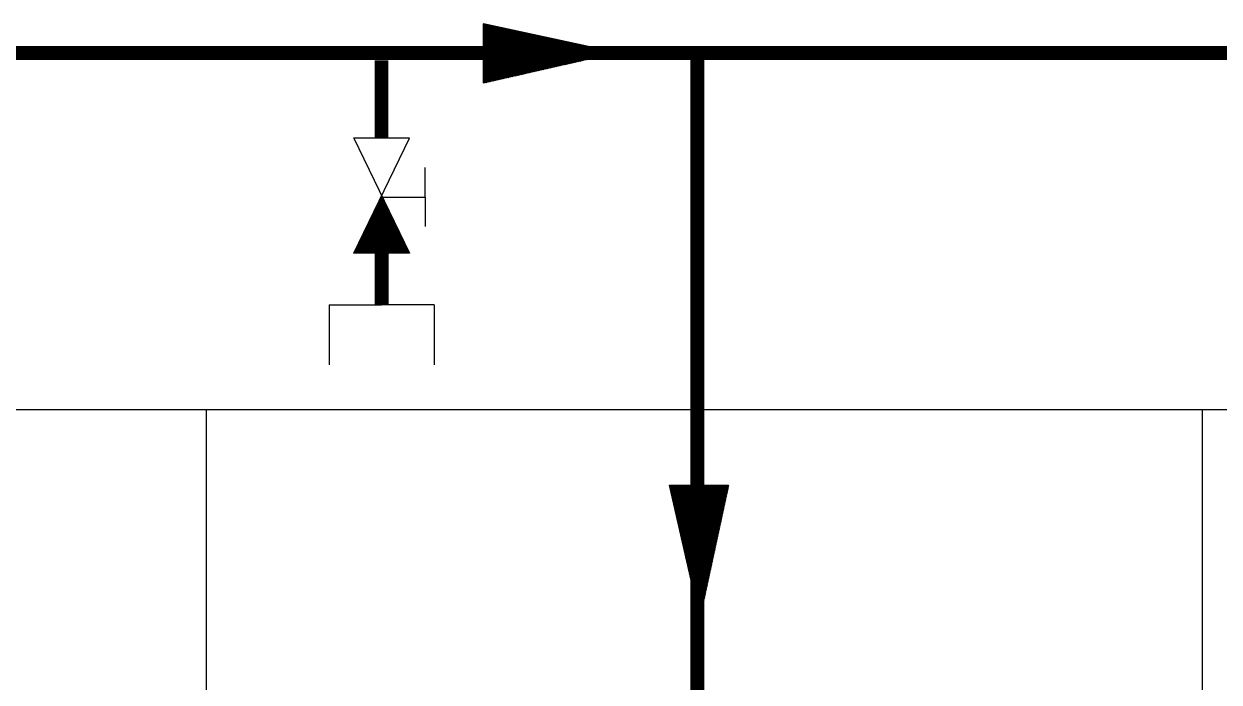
# Model space of a CAD drawing. Extents: x -22909.9 to -22897.8, y -4.7 to 4.1.
# Drawn here: x -22903.476 to -22902.18, y 1.134 to 1.847 of the extents above; entities that cross this region are included whole.
import ezdxf

# ---------------------------------------------------------------- set-up
doc = ezdxf.new("R2010")
doc.units = 0
doc.header["$LTSCALE"] = 0.5
doc.header["$MEASUREMENT"] = 0
doc.layers.get('0').update_dxf_attribs({"linetype": 'CONTINUOUS'})
doc.layers.add('COW', color=2, linetype='CONTINUOUS')
doc.layers.add('DIB-065', color=4, linetype='CONTINUOUS')

# ---------------------------------------------------------------- blocks, each defined once
blk = doc.blocks.new('*X2')
at = {"color": 0}
for p, q in [((2.9929, 7.9665), (3.0032, 7.9768)), ((2.9934, 7.9679), (3.003, 7.9775)), ((2.9938, 7.9692), (3.0028, 7.9782)), ((2.9943, 7.9705), (3.0026, 7.9788)), ((2.9947, 7.9718), (3.0023, 7.9795)), ((2.9951, 7.9732), (3.0021, 7.9802)), ((2.9956, 7.9745), (3.0019, 7.9808)), ((2.996, 7.9758), (3.0017, 7.9815)), ((2.9965, 7.9771), (3.0015, 7.9822)), ((2.9969, 7.9785), (3.0013, 7.9829)), ((2.9973, 7.9798), (3.0011, 7.9835)), ((2.9978, 7.9811), (3.0009, 7.9842)), ((2.9982, 7.9824), (3.0006, 7.9849)), ((2.9987, 7.9838), (3.0004, 7.9855)), ((2.9991, 7.9851), (3.0002, 7.9862)), ((2.9996, 7.9864), (3, 7.9869)), ((2.9814, 7.9321), (3.0087, 7.9593)), ((2.9819, 7.9334), (3.0085, 7.96)), ((2.9823, 7.9347), (3.0083, 7.9607)), ((2.9828, 7.9361), (3.0081, 7.9614)), ((2.9832, 7.9374), (3.0079, 7.962)), ((2.9837, 7.9387), (3.0077, 7.9627)), ((2.9841, 7.94), (3.0074, 7.9634)), ((2.9845, 7.9414), (3.0072, 7.9641)), ((2.985, 7.9427), (3.007, 7.9647)), ((2.9854, 7.944), (3.0068, 7.9654)), ((2.9859, 7.9453), (3.0066, 7.9661)), ((2.9863, 7.9467), (3.0064, 7.9667)), ((2.9867, 7.948), (3.0062, 7.9674)), ((2.9872, 7.9493), (3.006, 7.9681)), ((2.9876, 7.9506), (3.0057, 7.9688)), ((2.9881, 7.952), (3.0055, 7.9694)), ((2.9885, 7.9533), (3.0053, 7.9701)), ((2.989, 7.9546), (3.0051, 7.9708)), ((2.9894, 7.9559), (3.0049, 7.9714)), ((2.9898, 7.9573), (3.0047, 7.9721)), ((2.9903, 7.9586), (3.0045, 7.9728)), ((2.9907, 7.9599), (3.0043, 7.9735)), ((2.9912, 7.9612), (3.004, 7.9741)), ((2.9916, 7.9626), (3.0038, 7.9748)), ((2.992, 7.9639), (3.0036, 7.9755)), ((2.9925, 7.9652), (3.0034, 7.9761)), ((2.9695, 7.8963), (3.0145, 7.9412)), ((2.97, 7.8976), (3.0142, 7.9419)), ((2.9704, 7.8989), (3.014, 7.9426)), ((2.9708, 7.9003), (3.0138, 7.9432)), ((2.9713, 7.9016), (3.0136, 7.9439)), ((2.9717, 7.9029), (3.0134, 7.9446)), ((2.9722, 7.9042), (3.0132, 7.9452)), ((2.9726, 7.9056), (3.013, 7.9459)), ((2.9731, 7.9069), (3.0128, 7.9466)), ((2.9735, 7.9082), (3.0125, 7.9473)), ((2.9739, 7.9095), (3.0123, 7.9479)), ((2.9744, 7.9109), (3.0121, 7.9486)), ((2.9748, 7.9122), (3.0119, 7.9493)), ((2.9753, 7.9135), (3.0117, 7.9499)), ((2.9757, 7.9148), (3.0115, 7.9506)), ((2.9761, 7.9162), (3.0113, 7.9513)), ((2.9766, 7.9175), (3.0111, 7.952)), ((2.977, 7.9188), (3.0108, 7.9526)), ((2.9775, 7.9201), (3.0106, 7.9533)), ((2.9779, 7.9215), (3.0104, 7.954)), ((2.9784, 7.9228), (3.0102, 7.9546)), ((2.9788, 7.9241), (3.01, 7.9553)), ((2.9792, 7.9255), (3.0098, 7.956)), ((2.9797, 7.9268), (3.0096, 7.9567)), ((2.9801, 7.9281), (3.0094, 7.9573)), ((2.9806, 7.9294), (3.0091, 7.958)), ((2.981, 7.9308), (3.0089, 7.9587)), ((2.9576, 7.8605), (3.0202, 7.9231)), ((2.958, 7.8618), (3.02, 7.9238)), ((2.9585, 7.8632), (3.0198, 7.9244)), ((2.9589, 7.8645), (3.0195, 7.9251)), ((2.9594, 7.8658), (3.0193, 7.9258)), ((2.9598, 7.8671), (3.0191, 7.9264)), ((2.9603, 7.8685), (3.0189, 7.9271)), ((2.9607, 7.8698), (3.0187, 7.9278)), ((2.9611, 7.8711), (3.0185, 7.9285)), ((2.9616, 7.8724), (3.0183, 7.9291)), ((2.962, 7.8738), (3.0181, 7.9298)), ((2.9625, 7.8751), (3.0178, 7.9305)), ((2.9629, 7.8764), (3.0176, 7.9311)), ((2.9633, 7.8777), (3.0174, 7.9318)), ((2.9638, 7.8791), (3.0172, 7.9325)), ((2.9642, 7.8804), (3.017, 7.9332)), ((2.9647, 7.8817), (3.0168, 7.9338)), ((2.9651, 7.883), (3.0166, 7.9345)), ((2.9656, 7.8844), (3.0164, 7.9352)), ((2.966, 7.8857), (3.0162, 7.9358)), ((2.9664, 7.887), (3.0159, 7.9365)), ((2.9669, 7.8883), (3.0157, 7.9372)), ((2.9673, 7.8897), (3.0155, 7.9379)), ((2.9678, 7.891), (3.0153, 7.9385)), ((2.9682, 7.8923), (3.0151, 7.9392)), ((2.9686, 7.8936), (3.0149, 7.9399)), ((2.9691, 7.895), (3.0147, 7.9405)), ((2.9457, 7.8247), (3.0259, 7.905)), ((2.9461, 7.826), (3.0257, 7.9056)), ((2.9466, 7.8274), (3.0255, 7.9063)), ((2.947, 7.8287), (3.0253, 7.907)), ((2.9474, 7.83), (3.0251, 7.9076)), ((2.9479, 7.8313), (3.0249, 7.9083)), ((2.9483, 7.8327), (3.0246, 7.909)), ((2.9488, 7.834), (3.0244, 7.9097)), ((2.9492, 7.8353), (3.0242, 7.9103)), ((2.9497, 7.8366), (3.024, 7.911)), ((2.9501, 7.838), (3.0238, 7.9117)), ((2.9505, 7.8393), (3.0236, 7.9123)), ((2.951, 7.8406), (3.0234, 7.913)), ((2.9514, 7.8419), (3.0232, 7.9137)), ((2.9519, 7.8433), (3.0229, 7.9144)), ((2.9523, 7.8446), (3.0227, 7.915)), ((2.9527, 7.8459), (3.0225, 7.9157)), ((2.9532, 7.8472), (3.0223, 7.9164)), ((2.9536, 7.8486), (3.0221, 7.917)), ((2.9541, 7.8499), (3.0219, 7.9177)), ((2.9545, 7.8512), (3.0217, 7.9184)), ((2.955, 7.8526), (3.0215, 7.9191)), ((2.9554, 7.8539), (3.0212, 7.9197)), ((2.9558, 7.8552), (3.021, 7.9204)), ((2.9563, 7.8565), (3.0208, 7.9211)), ((2.9567, 7.8579), (3.0206, 7.9217)), ((2.9572, 7.8592), (3.0204, 7.9224)), ((2.9338, 7.7889), (3.0317, 7.8868)), ((2.9342, 7.7903), (3.0314, 7.8875)), ((2.9346, 7.7916), (3.0312, 7.8882)), ((2.9351, 7.7929), (3.031, 7.8888)), ((2.9355, 7.7942), (3.0308, 7.8895)), ((2.936, 7.7956), (3.0306, 7.8902)), ((2.9364, 7.7969), (3.0304, 7.8909)), ((2.9368, 7.7982), (3.0302, 7.8915)), ((2.9373, 7.7995), (3.03, 7.8922)), ((2.9377, 7.8009), (3.0297, 7.8929)), ((2.9382, 7.8022), (3.0295, 7.8935)), ((2.9386, 7.8035), (3.0293, 7.8942)), ((2.9391, 7.8048), (3.0291, 7.8949)), ((2.9395, 7.8062), (3.0289, 7.8956)), ((2.9399, 7.8075), (3.0287, 7.8962)), ((2.9404, 7.8088), (3.0285, 7.8969)), ((2.9408, 7.8101), (3.0283, 7.8976)), ((2.9413, 7.8115), (3.028, 7.8982)), ((2.9417, 7.8128), (3.0278, 7.8989)), ((2.9421, 7.8141), (3.0276, 7.8996)), ((2.9426, 7.8154), (3.0274, 7.9003)), ((2.943, 7.8168), (3.0272, 7.9009)), ((2.9435, 7.8181), (3.027, 7.9016)), ((2.9439, 7.8194), (3.0268, 7.9023)), ((2.9444, 7.8207), (3.0266, 7.9029)), ((2.9448, 7.8221), (3.0263, 7.9036)), ((2.9452, 7.8234), (3.0261, 7.9043)), ((2.9332, 7.7866), (3.0321, 7.8855)), ((2.9333, 7.7876), (3.0319, 7.8862)), ((2.9341, 7.7866), (3.0323, 7.8848)), ((2.935, 7.7866), (3.0325, 7.8841)), ((2.9359, 7.7866), (3.0327, 7.8835)), ((2.9368, 7.7866), (3.0329, 7.8828)), ((2.9377, 7.7866), (3.0331, 7.8821)), ((2.9385, 7.7866), (3.0334, 7.8815)), ((2.9394, 7.7866), (3.0336, 7.8808)), ((2.9403, 7.7866), (3.0338, 7.8801)), ((2.9412, 7.7866), (3.034, 7.8794)), ((2.9421, 7.7866), (3.0342, 7.8788)), ((2.943, 7.7866), (3.0344, 7.8781)), ((2.9438, 7.7866), (3.0346, 7.8774)), ((2.9447, 7.7866), (3.0348, 7.8768)), ((2.9456, 7.7866), (3.0351, 7.8761)), ((2.9465, 7.7866), (3.0353, 7.8754)), ((2.9474, 7.7866), (3.0355, 7.8747)), ((2.9483, 7.7866), (3.0357, 7.8741)), ((2.9491, 7.7866), (3.0359, 7.8734)), ((2.95, 7.7866), (3.0361, 7.8727)), ((2.9509, 7.7866), (3.0363, 7.8721)), ((2.9518, 7.7866), (3.0365, 7.8714)), ((2.9527, 7.7866), (3.0367, 7.8707)), ((2.9536, 7.7866), (3.037, 7.87)), ((2.9544, 7.7866), (3.0372, 7.8694)), ((2.9553, 7.7866), (3.0374, 7.8687)), ((2.9562, 7.7866), (3.0376, 7.868)), ((2.9571, 7.7866), (3.0378, 7.8674)), ((2.958, 7.7866), (3.038, 7.8667)), ((2.9589, 7.7866), (3.0382, 7.866)), ((2.9598, 7.7866), (3.0384, 7.8653)), ((2.9606, 7.7866), (3.0387, 7.8647)), ((2.9615, 7.7866), (3.0389, 7.864)), ((2.9624, 7.7866), (3.0391, 7.8633)), ((2.9633, 7.7866), (3.0393, 7.8627)), ((2.9642, 7.7866), (3.0395, 7.862)), ((2.9651, 7.7866), (3.0397, 7.8613)), ((2.9659, 7.7866), (3.0399, 7.8606)), ((2.9668, 7.7866), (3.0401, 7.86)), ((2.9677, 7.7866), (3.0404, 7.8593)), ((2.9686, 7.7866), (3.0406, 7.8586)), ((2.9695, 7.7866), (3.0408, 7.8579)), ((2.9704, 7.7866), (3.041, 7.8573)), ((2.9712, 7.7866), (3.0412, 7.8566)), ((2.9721, 7.7866), (3.0414, 7.8559)), ((2.973, 7.7866), (3.0416, 7.8553)), ((2.9739, 7.7866), (3.0418, 7.8546)), ((2.9748, 7.7866), (3.0421, 7.8539)), ((2.9757, 7.7866), (3.0423, 7.8532)), ((2.9765, 7.7866), (3.0425, 7.8526)), ((2.9774, 7.7866), (3.0427, 7.8519)), ((2.9783, 7.7866), (3.0429, 7.8512)), ((2.9792, 7.7866), (3.0431, 7.8506)), ((2.9801, 7.7866), (3.0433, 7.8499)), ((2.981, 7.7866), (3.0435, 7.8492)), ((2.9818, 7.7866), (3.0438, 7.8485)), ((2.9827, 7.7866), (3.044, 7.8479)), ((2.9836, 7.7866), (3.0442, 7.8472)), ((2.9845, 7.7866), (3.0444, 7.8465)), ((2.9854, 7.7866), (3.0446, 7.8459)), ((2.9863, 7.7866), (3.0448, 7.8452)), ((2.9872, 7.7866), (3.045, 7.8445)), ((2.988, 7.7866), (3.0452, 7.8438)), ((2.9889, 7.7866), (3.0455, 7.8432)), ((2.9898, 7.7866), (3.0457, 7.8425)), ((2.9907, 7.7866), (3.0459, 7.8418)), ((2.9916, 7.7866), (3.0461, 7.8412)), ((2.9925, 7.7866), (3.0463, 7.8405)), ((2.9933, 7.7866), (3.0465, 7.8398)), ((2.9942, 7.7866), (3.0467, 7.8391)), ((2.9951, 7.7866), (3.0469, 7.8385)), ((2.996, 7.7866), (3.0472, 7.8378)), ((2.9969, 7.7866), (3.0474, 7.8371)), ((2.9978, 7.7866), (3.0476, 7.8365)), ((2.9986, 7.7866), (3.0478, 7.8358)), ((2.9995, 7.7866), (3.048, 7.8351)), ((3.0004, 7.7866), (3.0482, 7.8344)), ((3.0013, 7.7866), (3.0484, 7.8338)), ((3.0022, 7.7866), (3.0486, 7.8331)), ((3.0031, 7.7866), (3.0489, 7.8324)), ((3.0039, 7.7866), (3.0491, 7.8318)), ((3.0048, 7.7866), (3.0493, 7.8311)), ((3.0057, 7.7866), (3.0495, 7.8304)), ((3.0066, 7.7866), (3.0497, 7.8297)), ((3.0075, 7.7866), (3.0499, 7.8291)), ((3.0084, 7.7866), (3.0501, 7.8284)), ((3.0092, 7.7866), (3.0503, 7.8277)), ((3.0101, 7.7866), (3.0506, 7.8271)), ((3.011, 7.7866), (3.0508, 7.8264)), ((3.0119, 7.7866), (3.051, 7.8257)), ((3.0128, 7.7866), (3.0512, 7.825)), ((3.0137, 7.7866), (3.0514, 7.8244)), ((3.0146, 7.7866), (3.0516, 7.8237)), ((3.0154, 7.7866), (3.0518, 7.823)), ((3.0163, 7.7866), (3.052, 7.8224)), ((3.0172, 7.7866), (3.0523, 7.8217)), ((3.0181, 7.7866), (3.0525, 7.821)), ((3.019, 7.7866), (3.0527, 7.8203)), ((3.0199, 7.7866), (3.0529, 7.8197)), ((3.0207, 7.7866), (3.0531, 7.819)), ((3.0216, 7.7866), (3.0533, 7.8183)), ((3.0225, 7.7866), (3.0535, 7.8177)), ((3.0234, 7.7866), (3.0537, 7.817)), ((3.0243, 7.7866), (3.054, 7.8163)), ((3.0252, 7.7866), (3.0542, 7.8156)), ((3.026, 7.7866), (3.0544, 7.815)), ((3.0269, 7.7866), (3.0546, 7.8143)), ((3.0278, 7.7866), (3.0548, 7.8136)), ((3.0287, 7.7866), (3.055, 7.813)), ((3.0296, 7.7866), (3.0552, 7.8123)), ((3.0305, 7.7866), (3.0554, 7.8116)), ((3.0313, 7.7866), (3.0556, 7.8109)), ((3.0322, 7.7866), (3.0559, 7.8103)), ((3.0331, 7.7866), (3.0561, 7.8096)), ((3.034, 7.7866), (3.0563, 7.8089)), ((3.0349, 7.7866), (3.0565, 7.8083)), ((3.0358, 7.7866), (3.0567, 7.8076)), ((3.0366, 7.7866), (3.0569, 7.8069)), ((3.0375, 7.7866), (3.0571, 7.8062)), ((3.0384, 7.7866), (3.0573, 7.8056)), ((3.0393, 7.7866), (3.0576, 7.8049)), ((3.0402, 7.7866), (3.0578, 7.8042)), ((3.0411, 7.7866), (3.058, 7.8036)), ((3.042, 7.7866), (3.0582, 7.8029)), ((3.0428, 7.7866), (3.0584, 7.8022)), ((3.0437, 7.7866), (3.0586, 7.8015)), ((3.0446, 7.7866), (3.0588, 7.8009)), ((3.0455, 7.7866), (3.059, 7.8002)), ((3.0464, 7.7866), (3.0593, 7.7995)), ((3.0473, 7.7866), (3.0595, 7.7989)), ((3.0481, 7.7866), (3.0597, 7.7982)), ((3.049, 7.7866), (3.0599, 7.7975)), ((3.0499, 7.7866), (3.0601, 7.7968)), ((3.0508, 7.7866), (3.0603, 7.7962)), ((3.0517, 7.7866), (3.0605, 7.7955)), ((3.0526, 7.7866), (3.0607, 7.7948)), ((3.0534, 7.7866), (3.061, 7.7942)), ((3.0543, 7.7866), (3.0612, 7.7935)), ((3.0552, 7.7866), (3.0614, 7.7928)), ((3.0561, 7.7866), (3.0616, 7.7921)), ((3.057, 7.7866), (3.0618, 7.7915)), ((3.0579, 7.7866), (3.062, 7.7908)), ((3.0587, 7.7866), (3.0622, 7.7901)), ((3.0596, 7.7866), (3.0624, 7.7895)), ((3.0605, 7.7866), (3.0627, 7.7888)), ((3.0614, 7.7866), (3.0629, 7.7881)), ((3.0623, 7.7866), (3.0631, 7.7874)), ((3.0632, 7.7866), (3.0633, 7.7868))]:
    blk.add_line(p, q, dxfattribs=at)
blk = doc.blocks.new('FLECHA')
for p, q in [((0.0079, 0.0975), (-0.0403, -0.047)), ((0.0079, 0.0975), (0.0536, -0.047)), ((-0.0403, -0.047), (0.0536, -0.047))]:
    blk.add_line(p, q)
at = {"xscale": 0.7200000000000001, "yscale": 0.7200000000000001, "zscale": 0.7200000000000001}
blk.add_blockref('*X2', (-2.152, -5.6534), dxfattribs=at)
blk = doc.blocks.new('*X28')
at = {"color": 0}
for p, q in [((-22906.3568, 2.1401), (-22906.3566, 2.1403)), ((-22906.3568, 2.1403), (-22906.3568, 2.1403)), ((-22906.3567, 2.14), (-22906.3564, 2.1403)), ((-22906.3566, 2.1398), (-22906.3561, 2.1403)), ((-22906.3566, 2.1399), (-22906.3562, 2.1403)), ((-22906.3565, 2.1395), (-22906.3557, 2.1403)), ((-22906.3565, 2.1397), (-22906.3559, 2.1403)), ((-22906.3564, 2.1394), (-22906.3555, 2.1403)), ((-22906.3563, 2.1392), (-22906.3552, 2.1403)), ((-22906.3563, 2.1393), (-22906.3553, 2.1403)), ((-22906.3562, 2.139), (-22906.3548, 2.1403)), ((-22906.3562, 2.1391), (-22906.355, 2.1403)), ((-22906.3561, 2.1387), (-22906.3545, 2.1403)), ((-22906.3561, 2.1388), (-22906.3546, 2.1403)), ((-22906.356, 2.1386), (-22906.3543, 2.1403)), ((-22906.3559, 2.1384), (-22906.3539, 2.1403)), ((-22906.3559, 2.1385), (-22906.3541, 2.1403)), ((-22906.3558, 2.1381), (-22906.3536, 2.1403)), ((-22906.3558, 2.1382), (-22906.3538, 2.1403)), ((-22906.3557, 2.1379), (-22906.3532, 2.1403)), ((-22906.3557, 2.138), (-22906.3534, 2.1403)), ((-22906.3556, 2.1378), (-22906.353, 2.1403)), ((-22906.3555, 2.1375), (-22906.3527, 2.1403)), ((-22906.3555, 2.1376), (-22906.3529, 2.1403)), ((-22906.3554, 2.1373), (-22906.3523, 2.1403)), ((-22906.3554, 2.1374), (-22906.3525, 2.1403)), ((-22906.3553, 2.137), (-22906.352, 2.1403)), ((-22906.3553, 2.1372), (-22906.3522, 2.1403)), ((-22906.3552, 2.1369), (-22906.3518, 2.1403)), ((-22906.3551, 2.1367), (-22906.3515, 2.1403)), ((-22906.3551, 2.1368), (-22906.3516, 2.1403)), ((-22906.355, 2.1364), (-22906.3511, 2.1403)), ((-22906.355, 2.1366), (-22906.3513, 2.1403)), ((-22906.3549, 2.1362), (-22906.3508, 2.1403)), ((-22906.3549, 2.1363), (-22906.3509, 2.1403)), ((-22906.3548, 2.1361), (-22906.3506, 2.1403)), ((-22906.3547, 2.1359), (-22906.3502, 2.1403)), ((-22906.3547, 2.136), (-22906.3504, 2.1403)), ((-22906.3546, 2.1356), (-22906.3499, 2.1403)), ((-22906.3546, 2.1357), (-22906.35, 2.1403)), ((-22906.3545, 2.1355), (-22906.3497, 2.1403)), ((-22906.3544, 2.1353), (-22906.3493, 2.1403)), ((-22906.3544, 2.1354), (-22906.3495, 2.1403)), ((-22906.3543, 2.135), (-22906.349, 2.1403)), ((-22906.3543, 2.1351), (-22906.3492, 2.1403)), ((-22906.3542, 2.1348), (-22906.3486, 2.1403)), ((-22906.3542, 2.1349), (-22906.3488, 2.1403)), ((-22906.3541, 2.1347), (-22906.3485, 2.1403)), ((-22906.354, 2.1344), (-22906.3481, 2.1403)), ((-22906.354, 2.1345), (-22906.3483, 2.1403)), ((-22906.3539, 2.1342), (-22906.3477, 2.1403)), ((-22906.3539, 2.1343), (-22906.3479, 2.1403)), ((-22906.3538, 2.1339), (-22906.3474, 2.1403)), ((-22906.3538, 2.1341), (-22906.3476, 2.1403)), ((-22906.3537, 2.1338), (-22906.3472, 2.1403)), ((-22906.3536, 2.1336), (-22906.3469, 2.1403)), ((-22906.3536, 2.1337), (-22906.347, 2.1403)), ((-22906.3535, 2.1333), (-22906.3465, 2.1403)), ((-22906.3535, 2.1335), (-22906.3467, 2.1403)), ((-22906.3534, 2.1331), (-22906.3462, 2.1403)), ((-22906.3534, 2.1332), (-22906.3463, 2.1403)), ((-22906.3533, 2.133), (-22906.346, 2.1403)), ((-22906.3532, 2.1328), (-22906.3456, 2.1403)), ((-22906.3532, 2.1329), (-22906.3458, 2.1403)), ((-22906.3531, 2.1325), (-22906.3453, 2.1403)), ((-22906.3531, 2.1326), (-22906.3454, 2.1403)), ((-22906.353, 2.1323), (-22906.3449, 2.1403)), ((-22906.353, 2.1324), (-22906.3451, 2.1403)), ((-22906.3529, 2.1322), (-22906.3447, 2.1403)), ((-22906.3528, 2.1319), (-22906.3444, 2.1403)), ((-22906.3528, 2.132), (-22906.3446, 2.1403)), ((-22906.3527, 2.1317), (-22906.344, 2.1403)), ((-22906.3527, 2.1318), (-22906.3442, 2.1403)), ((-22906.3526, 2.1316), (-22906.3439, 2.1403)), ((-22906.3525, 2.1313), (-22906.3435, 2.1403)), ((-22906.3525, 2.1314), (-22906.3437, 2.1403)), ((-22906.3524, 2.1311), (-22906.3431, 2.1403)), ((-22906.3524, 2.1312), (-22906.3433, 2.1403)), ((-22906.3523, 2.1308), (-22906.3428, 2.1403)), ((-22906.3523, 2.131), (-22906.343, 2.1403)), ((-22906.3522, 2.1307), (-22906.3426, 2.1403)), ((-22906.3521, 2.1305), (-22906.3423, 2.1403)), ((-22906.3521, 2.1306), (-22906.3424, 2.1403)), ((-22906.352, 2.1302), (-22906.3419, 2.1403)), ((-22906.352, 2.1304), (-22906.3421, 2.1403)), ((-22906.3519, 2.13), (-22906.3416, 2.1403)), ((-22906.3519, 2.1301), (-22906.3417, 2.1403)), ((-22906.3518, 2.1299), (-22906.3414, 2.1403)), ((-22906.3517, 2.1297), (-22906.341, 2.1403)), ((-22906.3517, 2.1298), (-22906.3412, 2.1403)), ((-22906.3516, 2.1294), (-22906.3407, 2.1403)), ((-22906.3516, 2.1295), (-22906.3409, 2.1403)), ((-22906.3515, 2.1292), (-22906.3403, 2.1403)), ((-22906.3515, 2.1293), (-22906.3405, 2.1403)), ((-22906.3514, 2.1291), (-22906.3401, 2.1403)), ((-22906.3513, 2.1288), (-22906.3398, 2.1403)), ((-22906.3513, 2.1289), (-22906.34, 2.1403)), ((-22906.3512, 2.1286), (-22906.3394, 2.1403)), ((-22906.3512, 2.1287), (-22906.3396, 2.1403)), ((-22906.3511, 2.1283), (-22906.3391, 2.1403)), ((-22906.3511, 2.1285), (-22906.3393, 2.1403)), ((-22906.351, 2.1282), (-22906.3389, 2.1403)), ((-22906.3509, 2.128), (-22906.3386, 2.1403)), ((-22906.3509, 2.1281), (-22906.3387, 2.1403)), ((-22906.3508, 2.1277), (-22906.3382, 2.1403)), ((-22906.3508, 2.1279), (-22906.3384, 2.1403)), ((-22906.3507, 2.1276), (-22906.338, 2.1403)), ((-22906.3506, 2.1274), (-22906.3377, 2.1403)), ((-22906.3506, 2.1275), (-22906.3378, 2.1403)), ((-22906.3505, 2.1271), (-22906.3373, 2.1403)), ((-22906.3505, 2.1273), (-22906.3375, 2.1403)), ((-22906.3504, 2.1269), (-22906.337, 2.1403)), ((-22906.3504, 2.127), (-22906.3371, 2.1403)), ((-22906.3503, 2.1268), (-22906.3368, 2.1403)), ((-22906.3502, 2.1266), (-22906.3364, 2.1403)), ((-22906.3502, 2.1267), (-22906.3366, 2.1403)), ((-22906.3501, 2.1263), (-22906.3361, 2.1403)), ((-22906.3501, 2.1264), (-22906.3363, 2.1403)), ((-22906.35, 2.1261), (-22906.3357, 2.1403)), ((-22906.35, 2.1262), (-22906.3359, 2.1403)), ((-22906.3499, 2.126), (-22906.3355, 2.1403)), ((-22906.3498, 2.1257), (-22906.3352, 2.1403)), ((-22906.3498, 2.1258), (-22906.3354, 2.1403)), ((-22906.3497, 2.1255), (-22906.3348, 2.1403)), ((-22906.3497, 2.1256), (-22906.335, 2.1403)), ((-22906.3496, 2.1252), (-22906.3345, 2.1403)), ((-22906.3496, 2.1254), (-22906.3347, 2.1403)), ((-22906.3495, 2.1251), (-22906.3343, 2.1403)), ((-22906.3494, 2.1249), (-22906.334, 2.1403)), ((-22906.3494, 2.125), (-22906.3341, 2.1403)), ((-22906.3493, 2.1246), (-22906.3336, 2.1403)), ((-22906.3493, 2.1248), (-22906.3338, 2.1403)), ((-22906.3492, 2.1244), (-22906.3332, 2.1403)), ((-22906.3492, 2.1245), (-22906.3334, 2.1403)), ((-22906.3491, 2.1243), (-22906.3331, 2.1403)), ((-22906.349, 2.124), (-22906.3327, 2.1403)), ((-22906.349, 2.1242), (-22906.3329, 2.1403)), ((-22906.3489, 2.1238), (-22906.3324, 2.1403)), ((-22906.3489, 2.1239), (-22906.3325, 2.1403)), ((-22906.3488, 2.1236), (-22906.332, 2.1403)), ((-22906.3488, 2.1237), (-22906.3322, 2.1403)), ((-22906.3487, 2.1235), (-22906.3318, 2.1403)), ((-22906.3486, 2.1232), (-22906.3315, 2.1403)), ((-22906.3486, 2.1233), (-22906.3317, 2.1403)), ((-22906.3485, 2.123), (-22906.3311, 2.1403)), ((-22906.3485, 2.1231), (-22906.3313, 2.1403)), ((-22906.3484, 2.1229), (-22906.331, 2.1403)), ((-22906.3483, 2.1226), (-22906.3306, 2.1403)), ((-22906.3483, 2.1227), (-22906.3308, 2.1403)), ((-22906.3482, 2.1224), (-22906.3302, 2.1403)), ((-22906.3482, 2.1225), (-22906.3304, 2.1403)), ((-22906.3481, 2.1221), (-22906.3299, 2.1403)), ((-22906.3481, 2.1223), (-22906.3301, 2.1403)), ((-22906.348, 2.122), (-22906.3297, 2.1403)), ((-22906.3479, 2.1218), (-22906.3294, 2.1403)), ((-22906.3479, 2.1219), (-22906.3295, 2.1403)), ((-22906.3478, 2.1215), (-22906.329, 2.1403)), ((-22906.3478, 2.1217), (-22906.3292, 2.1403)), ((-22906.3477, 2.1213), (-22906.3287, 2.1403)), ((-22906.3477, 2.1214), (-22906.3288, 2.1403)), ((-22906.3476, 2.1212), (-22906.3285, 2.1403)), ((-22906.3475, 2.1209), (-22906.3281, 2.1403)), ((-22906.3475, 2.1211), (-22906.3283, 2.1403)), ((-22906.3474, 2.1207), (-22906.3278, 2.1403)), ((-22906.3474, 2.1208), (-22906.3279, 2.1403)), ((-22906.3473, 2.1205), (-22906.3274, 2.1403)), ((-22906.3473, 2.1206), (-22906.3276, 2.1403)), ((-22906.3472, 2.1204), (-22906.3272, 2.1403)), ((-22906.3471, 2.1201), (-22906.3269, 2.1403)), ((-22906.3471, 2.1202), (-22906.3271, 2.1403)), ((-22906.347, 2.1199), (-22906.3265, 2.1403)), ((-22906.347, 2.12), (-22906.3267, 2.1403)), ((-22906.3469, 2.1196), (-22906.3262, 2.1403)), ((-22906.3469, 2.1198), (-22906.3264, 2.1403)), ((-22906.3468, 2.1195), (-22906.326, 2.1403)), ((-22906.3467, 2.1193), (-22906.3256, 2.1403)), ((-22906.3467, 2.1194), (-22906.3258, 2.1403)), ((-22906.3466, 2.119), (-22906.3253, 2.1403)), ((-22906.3466, 2.1192), (-22906.3255, 2.1403)), ((-22906.3465, 2.1189), (-22906.3251, 2.1403)), ((-22906.3464, 2.1187), (-22906.3248, 2.1403)), ((-22906.3464, 2.1188), (-22906.3249, 2.1403)), ((-22906.3463, 2.1184), (-22906.3244, 2.1403)), ((-22906.3463, 2.1186), (-22906.3246, 2.1403)), ((-22906.3462, 2.1182), (-22906.3241, 2.1403)), ((-22906.3462, 2.1183), (-22906.3242, 2.1403)), ((-22906.3461, 2.1181), (-22906.3239, 2.1403)), ((-22906.346, 2.1178), (-22906.3235, 2.1403)), ((-22906.346, 2.118), (-22906.3237, 2.1403)), ((-22906.3459, 2.1176), (-22906.3232, 2.1403)), ((-22906.3459, 2.1177), (-22906.3233, 2.1403)), ((-22906.3458, 2.1174), (-22906.3228, 2.1403)), ((-22906.3458, 2.1175), (-22906.323, 2.1403)), ((-22906.3457, 2.1173), (-22906.3226, 2.1403)), ((-22906.3456, 2.117), (-22906.3223, 2.1403)), ((-22906.3456, 2.1171), (-22906.3225, 2.1403)), ((-22906.3455, 2.1168), (-22906.3219, 2.1403)), ((-22906.3455, 2.1169), (-22906.3221, 2.1403)), ((-22906.3454, 2.1165), (-22906.3216, 2.1403)), ((-22906.3454, 2.1167), (-22906.3218, 2.1403)), ((-22906.3453, 2.1164), (-22906.3214, 2.1403)), ((-22906.3452, 2.1162), (-22906.3211, 2.1403)), ((-22906.3452, 2.1163), (-22906.3212, 2.1403)), ((-22906.3451, 2.1159), (-22906.3207, 2.1403)), ((-22906.3451, 2.1161), (-22906.3209, 2.1403)), ((-22906.345, 2.1157), (-22906.3203, 2.1403)), ((-22906.345, 2.1158), (-22906.3205, 2.1403)), ((-22906.3449, 2.1156), (-22906.3202, 2.1403)), ((-22906.3448, 2.1153), (-22906.3198, 2.1403)), ((-22906.3448, 2.1155), (-22906.32, 2.1403)), ((-22906.3447, 2.1151), (-22906.3195, 2.1403)), ((-22906.3447, 2.1152), (-22906.3196, 2.1403)), ((-22906.3446, 2.115), (-22906.3193, 2.1403)), ((-22906.3445, 2.1147), (-22906.3189, 2.1403)), ((-22906.3445, 2.1149), (-22906.3191, 2.1403)), ((-22906.3444, 2.1145), (-22906.3186, 2.1403)), ((-22906.3444, 2.1146), (-22906.3188, 2.1403)), ((-22906.3443, 2.1143), (-22906.3182, 2.1403)), ((-22906.3443, 2.1144), (-22906.3184, 2.1403)), ((-22906.3442, 2.1142), (-22906.318, 2.1403)), ((-22906.3441, 2.1139), (-22906.3177, 2.1403)), ((-22906.3441, 2.114), (-22906.3179, 2.1403)), ((-22906.344, 2.1137), (-22906.3173, 2.1403)), ((-22906.344, 2.1138), (-22906.3175, 2.1403)), ((-22906.3439, 2.1134), (-22906.317, 2.1403)), ((-22906.3439, 2.1136), (-22906.3172, 2.1403)), ((-22906.3438, 2.1133), (-22906.3168, 2.1403)), ((-22906.3437, 2.1131), (-22906.3165, 2.1403)), ((-22906.3437, 2.1132), (-22906.3166, 2.1403)), ((-22906.3436, 2.1128), (-22906.3161, 2.1403)), ((-22906.3436, 2.113), (-22906.3163, 2.1403)), ((-22906.3435, 2.1126), (-22906.3157, 2.1403)), ((-22906.3435, 2.1127), (-22906.3159, 2.1403)), ((-22906.3434, 2.1125), (-22906.3156, 2.1403)), ((-22906.3433, 2.1122), (-22906.3152, 2.1403)), ((-22906.3433, 2.1124), (-22906.3154, 2.1403)), ((-22906.3432, 2.112), (-22906.3149, 2.1403)), ((-22906.3432, 2.1121), (-22906.315, 2.1403)), ((-22906.3431, 2.1118), (-22906.3145, 2.1403)), ((-22906.3431, 2.1119), (-22906.3147, 2.1403)), ((-22906.343, 2.1116), (-22906.3143, 2.1403)), ((-22906.3429, 2.1114), (-22906.314, 2.1403)), ((-22906.3429, 2.1115), (-22906.3142, 2.1403)), ((-22906.3428, 2.1112), (-22906.3136, 2.1403)), ((-22906.3428, 2.1113), (-22906.3138, 2.1403)), ((-22906.3427, 2.1111), (-22906.3135, 2.1403)), ((-22906.3426, 2.1108), (-22906.3131, 2.1403)), ((-22906.3426, 2.1109), (-22906.3133, 2.1403)), ((-22906.3425, 2.1106), (-22906.3127, 2.1403)), ((-22906.3425, 2.1107), (-22906.3129, 2.1403)), ((-22906.3424, 2.1103), (-22906.3124, 2.1403)), ((-22906.3424, 2.1105), (-22906.3126, 2.1403)), ((-22906.3423, 2.1102), (-22906.3122, 2.1403)), ((-22906.3422, 2.11), (-22906.3119, 2.1403)), ((-22906.3422, 2.1101), (-22906.312, 2.1403)), ((-22906.3421, 2.1097), (-22906.3115, 2.1403)), ((-22906.3421, 2.1099), (-22906.3117, 2.1403)), ((-22906.342, 2.1095), (-22906.3112, 2.1403)), ((-22906.342, 2.1096), (-22906.3113, 2.1403)), ((-22906.3419, 2.1094), (-22906.311, 2.1403)), ((-22906.3418, 2.1091), (-22906.3106, 2.1403)), ((-22906.3418, 2.1093), (-22906.3108, 2.1403)), ((-22906.3417, 2.1089), (-22906.3103, 2.1403)), ((-22906.3417, 2.109), (-22906.3104, 2.1403)), ((-22906.3416, 2.1087), (-22906.3099, 2.1403)), ((-22906.3416, 2.1088), (-22906.3101, 2.1403)), ((-22906.3415, 2.1085), (-22906.3097, 2.1403)), ((-22906.3414, 2.1083), (-22906.3094, 2.1403)), ((-22906.3414, 2.1084), (-22906.3096, 2.1403)), ((-22906.3413, 2.1081), (-22906.309, 2.1403)), ((-22906.3413, 2.1082), (-22906.3092, 2.1403)), ((-22906.3412, 2.1078), (-22906.3087, 2.1403)), ((-22906.3412, 2.108), (-22906.3089, 2.1403)), ((-22906.3411, 2.1077), (-22906.3085, 2.1403)), ((-22906.341, 2.1075), (-22906.3081, 2.1403)), ((-22906.341, 2.1076), (-22906.3083, 2.1403)), ((-22906.3409, 2.1072), (-22906.3078, 2.1403)), ((-22906.3409, 2.1074), (-22906.308, 2.1403)), ((-22906.3408, 2.1071), (-22906.3076, 2.1403)), ((-22906.3407, 2.1069), (-22906.3073, 2.1403)), ((-22906.3407, 2.107), (-22906.3074, 2.1403)), ((-22906.3406, 2.1066), (-22906.3069, 2.1403)), ((-22906.3406, 2.1068), (-22906.3071, 2.1403)), ((-22906.3405, 2.1064), (-22906.3066, 2.1403)), ((-22906.3405, 2.1065), (-22906.3067, 2.1403)), ((-22906.3404, 2.1063), (-22906.3064, 2.1403)), ((-22906.3403, 2.106), (-22906.306, 2.1403)), ((-22906.3403, 2.1062), (-22906.3062, 2.1403)), ((-22906.3402, 2.1058), (-22906.3057, 2.1403)), ((-22906.3402, 2.1059), (-22906.3058, 2.1403)), ((-22906.3401, 2.1056), (-22906.3053, 2.1403)), ((-22906.3401, 2.1057), (-22906.3055, 2.1403)), ((-22906.34, 2.1055), (-22906.3051, 2.1403)), ((-22906.3399, 2.1052), (-22906.3048, 2.1403)), ((-22906.3399, 2.1053), (-22906.305, 2.1403)), ((-22906.3398, 2.105), (-22906.3044, 2.1403)), ((-22906.3398, 2.1051), (-22906.3046, 2.1403)), ((-22906.3397, 2.1047), (-22906.3041, 2.1403)), ((-22906.3397, 2.1049), (-22906.3043, 2.1403)), ((-22906.3396, 2.1046), (-22906.3039, 2.1403)), ((-22906.3395, 2.1044), (-22906.3036, 2.1403)), ((-22906.3395, 2.1045), (-22906.3037, 2.1403)), ((-22906.3394, 2.1041), (-22906.3032, 2.1403)), ((-22906.3394, 2.1043), (-22906.3034, 2.1403)), ((-22906.3393, 2.1039), (-22906.3028, 2.1403)), ((-22906.3393, 2.104), (-22906.303, 2.1403)), ((-22906.3392, 2.1038), (-22906.3027, 2.1403)), ((-22906.3391, 2.1035), (-22906.3023, 2.1403)), ((-22906.3391, 2.1037), (-22906.3025, 2.1403)), ((-22906.339, 2.1033), (-22906.302, 2.1403)), ((-22906.339, 2.1034), (-22906.3021, 2.1403)), ((-22906.3389, 2.1031), (-22906.3016, 2.1403)), ((-22906.3389, 2.1032), (-22906.3018, 2.1403)), ((-22906.3388, 2.1029), (-22906.3014, 2.1403)), ((-22906.3387, 2.1027), (-22906.3011, 2.1403)), ((-22906.3387, 2.1028), (-22906.3013, 2.1403)), ((-22906.3386, 2.1025), (-22906.3007, 2.1403)), ((-22906.3386, 2.1026), (-22906.3009, 2.1403)), ((-22906.3385, 2.1024), (-22906.3005, 2.1403)), ((-22906.3384, 2.1021), (-22906.3002, 2.1403)), ((-22906.3384, 2.1022), (-22906.3004, 2.1403)), ((-22906.3383, 2.1019), (-22906.2998, 2.1403)), ((-22906.3383, 2.102), (-22906.3, 2.1403)), ((-22906.3382, 2.1016), (-22906.2995, 2.1403)), ((-22906.3382, 2.1018), (-22906.2997, 2.1403)), ((-22906.3381, 2.1015), (-22906.2993, 2.1403)), ((-22906.338, 2.1013), (-22906.299, 2.1403)), ((-22906.338, 2.1014), (-22906.2991, 2.1403)), ((-22906.3379, 2.101), (-22906.2986, 2.1403)), ((-22906.3379, 2.1012), (-22906.2988, 2.1403)), ((-22906.3378, 2.1008), (-22906.2982, 2.1403)), ((-22906.3378, 2.1009), (-22906.2984, 2.1403)), ((-22906.3377, 2.1007), (-22906.2981, 2.1403)), ((-22906.3376, 2.1004), (-22906.2977, 2.1403)), ((-22906.3376, 2.1006), (-22906.2979, 2.1403)), ((-22906.3375, 2.1002), (-22906.2974, 2.1403)), ((-22906.3375, 2.1003), (-22906.2975, 2.1403)), ((-22906.3374, 2.1), (-22906.297, 2.1403)), ((-22906.3374, 2.1001), (-22906.2972, 2.1403)), ((-22906.3373, 2.0998), (-22906.2968, 2.1403)), ((-22906.3372, 2.0997), (-22906.2967, 2.1403)), ((-22906.3371, 2.0995), (-22906.2968, 2.1398)), ((-22906.3371, 2.0994), (-22906.2969, 2.1395)), ((-22906.337, 2.0993), (-22906.2971, 2.1392)), ((-22906.337, 2.0991), (-22906.2973, 2.1388)), ((-22906.3369, 2.099), (-22906.2974, 2.1385)), ((-22906.3368, 2.0989), (-22906.2976, 2.1381)), ((-22906.3368, 2.0988), (-22906.2978, 2.1378)), ((-22906.3367, 2.0987), (-22906.2979, 2.1374)), ((-22906.3367, 2.0985), (-22906.2981, 2.1371)), ((-22906.3366, 2.0984), (-22906.2983, 2.1368)), ((-22906.3365, 2.0983), (-22906.2984, 2.1364)), ((-22906.3365, 2.0982), (-22906.2986, 2.1361)), ((-22906.3364, 2.0981), (-22906.2988, 2.1357)), ((-22906.3364, 2.0979), (-22906.2989, 2.1354)), ((-22906.3363, 2.0978), (-22906.2991, 2.1351)), ((-22906.3363, 2.0977), (-22906.2992, 2.1347)), ((-22906.3362, 2.0976), (-22906.2994, 2.1344)), ((-22906.3361, 2.0975), (-22906.2996, 2.134)), ((-22906.3361, 2.0973), (-22906.2997, 2.1337)), ((-22906.336, 2.0972), (-22906.2999, 2.1333)), ((-22906.336, 2.0971), (-22906.3001, 2.133)), ((-22906.3359, 2.097), (-22906.3002, 2.1327)), ((-22906.3359, 2.0969), (-22906.3004, 2.1323)), ((-22906.3358, 2.0967), (-22906.3006, 2.132)), ((-22906.3357, 2.0966), (-22906.3007, 2.1316)), ((-22906.3357, 2.0965), (-22906.3009, 2.1313)), ((-22906.3356, 2.0964), (-22906.3011, 2.131)), ((-22906.3356, 2.0963), (-22906.3012, 2.1306)), ((-22906.3355, 2.0962), (-22906.3014, 2.1303)), ((-22906.3355, 2.096), (-22906.3016, 2.1299)), ((-22906.3354, 2.0959), (-22906.3017, 2.1296)), ((-22906.3353, 2.0958), (-22906.3019, 2.1292)), ((-22906.3353, 2.0957), (-22906.3021, 2.1289)), ((-22906.3352, 2.0956), (-22906.3022, 2.1286)), ((-22906.3352, 2.0954), (-22906.3024, 2.1282)), ((-22906.3351, 2.0953), (-22906.3025, 2.1279)), ((-22906.3351, 2.0952), (-22906.3027, 2.1275)), ((-22906.335, 2.0951), (-22906.3029, 2.1272)), ((-22906.3349, 2.095), (-22906.303, 2.1269)), ((-22906.3349, 2.0948), (-22906.3032, 2.1265)), ((-22906.3348, 2.0947), (-22906.3034, 2.1262)), ((-22906.3348, 2.0946), (-22906.3035, 2.1258)), ((-22906.3347, 2.0945), (-22906.3037, 2.1255)), ((-22906.3346, 2.0944), (-22906.3039, 2.1251)), ((-22906.3346, 2.0942), (-22906.304, 2.1248)), ((-22906.3345, 2.0941), (-22906.3042, 2.1245)), ((-22906.3345, 2.094), (-22906.3044, 2.1241)), ((-22906.3344, 2.0939), (-22906.3045, 2.1238)), ((-22906.3344, 2.0938), (-22906.3047, 2.1234)), ((-22906.3343, 2.0936), (-22906.3049, 2.1231)), ((-22906.3342, 2.0935), (-22906.305, 2.1228)), ((-22906.3342, 2.0934), (-22906.3052, 2.1224)), ((-22906.3341, 2.0933), (-22906.3054, 2.1221)), ((-22906.3341, 2.0932), (-22906.3055, 2.1217)), ((-22906.334, 2.0931), (-22906.3057, 2.1214)), ((-22906.334, 2.0929), (-22906.3058, 2.121)), ((-22906.3339, 2.0928), (-22906.306, 2.1207)), ((-22906.3338, 2.0927), (-22906.3062, 2.1204)), ((-22906.3338, 2.0926), (-22906.3063, 2.12)), ((-22906.3337, 2.0925), (-22906.3065, 2.1197)), ((-22906.3337, 2.0923), (-22906.3067, 2.1193)), ((-22906.3336, 2.0922), (-22906.3068, 2.119)), ((-22906.3336, 2.0921), (-22906.307, 2.1187)), ((-22906.3335, 2.092), (-22906.3072, 2.1183)), ((-22906.3334, 2.0919), (-22906.3073, 2.118)), ((-22906.3334, 2.0917), (-22906.3075, 2.1176)), ((-22906.3333, 2.0916), (-22906.3077, 2.1173)), ((-22906.3333, 2.0915), (-22906.3078, 2.1169)), ((-22906.3332, 2.0914), (-22906.308, 2.1166)), ((-22906.3332, 2.0913), (-22906.3082, 2.1163)), ((-22906.3331, 2.0911), (-22906.3083, 2.1159)), ((-22906.333, 2.091), (-22906.3085, 2.1156)), ((-22906.333, 2.0909), (-22906.3087, 2.1152)), ((-22906.3329, 2.0908), (-22906.3088, 2.1149)), ((-22906.3329, 2.0907), (-22906.309, 2.1145)), ((-22906.3328, 2.0905), (-22906.3091, 2.1142)), ((-22906.3327, 2.0904), (-22906.3093, 2.1139)), ((-22906.3327, 2.0903), (-22906.3095, 2.1135)), ((-22906.3326, 2.0902), (-22906.3096, 2.1132)), ((-22906.3326, 2.0901), (-22906.3098, 2.1128)), ((-22906.3325, 2.09), (-22906.31, 2.1125)), ((-22906.3325, 2.0898), (-22906.3101, 2.1122)), ((-22906.3324, 2.0897), (-22906.3103, 2.1118)), ((-22906.3323, 2.0896), (-22906.3105, 2.1115)), ((-22906.3323, 2.0895), (-22906.3106, 2.1111)), ((-22906.3322, 2.0894), (-22906.3108, 2.1108)), ((-22906.3322, 2.0892), (-22906.311, 2.1104)), ((-22906.3321, 2.0891), (-22906.3111, 2.1101)), ((-22906.3321, 2.089), (-22906.3113, 2.1098)), ((-22906.332, 2.0889), (-22906.3115, 2.1094)), ((-22906.3319, 2.0888), (-22906.3116, 2.1091)), ((-22906.3319, 2.0886), (-22906.3118, 2.1087)), ((-22906.3318, 2.0885), (-22906.312, 2.1084)), ((-22906.3318, 2.0884), (-22906.3121, 2.1081)), ((-22906.3317, 2.0883), (-22906.3123, 2.1077)), ((-22906.3317, 2.0882), (-22906.3124, 2.1074)), ((-22906.3316, 2.088), (-22906.3126, 2.107)), ((-22906.3315, 2.0879), (-22906.3128, 2.1067)), ((-22906.3315, 2.0878), (-22906.3129, 2.1063)), ((-22906.3314, 2.0877), (-22906.3131, 2.106)), ((-22906.3314, 2.0876), (-22906.3133, 2.1057)), ((-22906.3313, 2.0874), (-22906.3134, 2.1053)), ((-22906.3313, 2.0873), (-22906.3136, 2.105)), ((-22906.3312, 2.0872), (-22906.3138, 2.1046)), ((-22906.3311, 2.0871), (-22906.3139, 2.1043)), ((-22906.3311, 2.087), (-22906.3141, 2.104)), ((-22906.331, 2.0869), (-22906.3143, 2.1036)), ((-22906.331, 2.0867), (-22906.3144, 2.1033)), ((-22906.3309, 2.0866), (-22906.3146, 2.1029)), ((-22906.3308, 2.0865), (-22906.3148, 2.1026)), ((-22906.3308, 2.0864), (-22906.3149, 2.1022)), ((-22906.3307, 2.0863), (-22906.3151, 2.1019)), ((-22906.3307, 2.0861), (-22906.3153, 2.1016)), ((-22906.3306, 2.086), (-22906.3154, 2.1012)), ((-22906.3306, 2.0859), (-22906.3156, 2.1009)), ((-22906.3305, 2.0858), (-22906.3157, 2.1005)), ((-22906.3304, 2.0857), (-22906.3159, 2.1002)), ((-22906.3304, 2.0855), (-22906.3161, 2.0999)), ((-22906.3303, 2.0854), (-22906.3162, 2.0995)), ((-22906.3303, 2.0853), (-22906.3164, 2.0992)), ((-22906.3302, 2.0852), (-22906.3166, 2.0988)), ((-22906.3302, 2.0851), (-22906.3167, 2.0985)), ((-22906.3301, 2.0849), (-22906.3169, 2.0981)), ((-22906.33, 2.0848), (-22906.3171, 2.0978)), ((-22906.33, 2.0847), (-22906.3172, 2.0975)), ((-22906.3299, 2.0846), (-22906.3174, 2.0971)), ((-22906.3299, 2.0845), (-22906.3176, 2.0968)), ((-22906.3298, 2.0843), (-22906.3177, 2.0964)), ((-22906.3298, 2.0842), (-22906.3179, 2.0961)), ((-22906.3297, 2.0841), (-22906.3181, 2.0957)), ((-22906.3296, 2.084), (-22906.3182, 2.0954)), ((-22906.3296, 2.0839), (-22906.3184, 2.0951)), ((-22906.3295, 2.0838), (-22906.3186, 2.0947)), ((-22906.3295, 2.0836), (-22906.3187, 2.0944)), ((-22906.3294, 2.0835), (-22906.3189, 2.094)), ((-22906.3294, 2.0834), (-22906.319, 2.0937)), ((-22906.3293, 2.0833), (-22906.3192, 2.0934)), ((-22906.3292, 2.0832), (-22906.3194, 2.093)), ((-22906.3292, 2.083), (-22906.3195, 2.0927)), ((-22906.3291, 2.0829), (-22906.3197, 2.0923)), ((-22906.3291, 2.0828), (-22906.3199, 2.092)), ((-22906.329, 2.0827), (-22906.32, 2.0916)), ((-22906.3289, 2.0826), (-22906.3202, 2.0913)), ((-22906.3289, 2.0824), (-22906.3204, 2.091)), ((-22906.3288, 2.0823), (-22906.3205, 2.0906)), ((-22906.3288, 2.0822), (-22906.3207, 2.0903)), ((-22906.3287, 2.0821), (-22906.3209, 2.0899)), ((-22906.3287, 2.082), (-22906.321, 2.0896)), ((-22906.3286, 2.0818), (-22906.3212, 2.0893)), ((-22906.3285, 2.0817), (-22906.3214, 2.0889)), ((-22906.3285, 2.0816), (-22906.3215, 2.0886)), ((-22906.3284, 2.0815), (-22906.3217, 2.0882)), ((-22906.3284, 2.0814), (-22906.3219, 2.0879)), ((-22906.3283, 2.0812), (-22906.322, 2.0875)), ((-22906.3283, 2.0811), (-22906.3222, 2.0872)), ((-22906.3282, 2.081), (-22906.3223, 2.0869)), ((-22906.3281, 2.0809), (-22906.3225, 2.0865)), ((-22906.3281, 2.0808), (-22906.3227, 2.0862)), ((-22906.328, 2.0807), (-22906.3228, 2.0858)), ((-22906.328, 2.0805), (-22906.323, 2.0855)), ((-22906.3279, 2.0804), (-22906.3232, 2.0852)), ((-22906.3279, 2.0803), (-22906.3233, 2.0848)), ((-22906.3278, 2.0802), (-22906.3235, 2.0845)), ((-22906.3277, 2.0801), (-22906.3237, 2.0841)), ((-22906.3277, 2.0799), (-22906.3238, 2.0838)), ((-22906.3276, 2.0798), (-22906.324, 2.0834)), ((-22906.3276, 2.0797), (-22906.3242, 2.0831)), ((-22906.3275, 2.0796), (-22906.3243, 2.0828)), ((-22906.3275, 2.0795), (-22906.3245, 2.0824)), ((-22906.3274, 2.0793), (-22906.3247, 2.0821)), ((-22906.3273, 2.0792), (-22906.3248, 2.0817)), ((-22906.3273, 2.0791), (-22906.325, 2.0814)), ((-22906.3272, 2.079), (-22906.3252, 2.0811)), ((-22906.3272, 2.0789), (-22906.3253, 2.0807)), ((-22906.3271, 2.0787), (-22906.3255, 2.0804)), ((-22906.3271, 2.0786), (-22906.3256, 2.08)), ((-22906.327, 2.0785), (-22906.3258, 2.0797)), ((-22906.3269, 2.0784), (-22906.326, 2.0793)), ((-22906.3269, 2.0783), (-22906.3261, 2.079)), ((-22906.3268, 2.0781), (-22906.3263, 2.0787)), ((-22906.3268, 2.078), (-22906.3265, 2.0783))]:
    blk.add_line(p, q, dxfattribs=at)

msp = doc.modelspace()

# ---------------------------------------------------------------- linework, layer by layer
at = {"layer": 'COW'}
for p, q in [((-22903.1452, 1.8158), (-22903.1455, 1.8157)), ((-22903.1455, 1.8157), (-22903.1449, 1.8153)), ((-22903.1451, 1.816), (-22903.1444, 1.8157)), ((-22903.1444, 1.8157), (-22903.1448, 1.8155)), ((-22903.0582, 1.7236), (-22903.119, 1.7236)), ((-22903.1185, 1.5987), (-22903.0582, 1.7236)), ((-22903.1185, 1.7236), (-22903.0582, 1.5987)), ((-22903.0414, 1.6597), (-22903.0414, 1.6917)), ((-22903.0891, 1.6597), (-22903.0414, 1.6597)), ((-22903.0414, 1.6597), (-22903.0414, 1.6277)), ((-22903.0582, 1.5987), (-22903.119, 1.5987)), ((-22903.1453, 1.543), (-22903.0885, 1.543)), ((-22903.1453, 1.543), (-22903.1453, 1.4778)), ((-22903.0317, 1.543), (-22903.0885, 1.543)), ((-22903.0317, 1.543), (-22903.0317, 1.4778))]:
    msp.add_line(p, q, dxfattribs=at)
at = {"layer": 'COW', "const_width": 0.015}
for points in [[(-22900.9982, 1.8158), (-22905.9794, 1.8158)], [(-22903.0886, 1.8079), (-22903.0886, 1.7236)], [(-22903.0885, 1.5987), (-22903.0885, 1.543)]]:
    msp.add_lwpolyline(points, dxfattribs=at)
at = {"layer": 'COW', "linetype": 'Continuous', "const_width": 0.015}
msp.add_lwpolyline([(-22902.7462, 1.8158), (-22902.7462, 0.9153)], dxfattribs=at)
at = {"layer": 'DIB-065'}
for p, q in [((-22906.5183, 1.4295), (-22901.5413, 1.4295)), ((-22903.2783, -0.1005), (-22903.2783, 1.4295)), ((-22902.1983, -0.1005), (-22902.1983, 1.4295))]:
    msp.add_line(p, q, dxfattribs=at)

# ---------------------------------------------------------------- block references
at = {"layer": 'COW', "xscale": 0.68150828351065, "yscale": -0.99749545071865, "zscale": 0.68150828351065, "rotation": 89.99999999999999}
msp.add_blockref('FLECHA', (-22902.9313, 1.8108), dxfattribs=at)
at = {"layer": 'COW', "rotation": 180}
msp.add_blockref('*X28', (-45809.415, 3.739), dxfattribs=at)
at = {"layer": 'COW', "xscale": 0.68150828351065, "yscale": -0.99749545071865, "zscale": 0.68150828351065}
msp.add_blockref('FLECHA', (-22902.7487, 1.3005), dxfattribs=at)

doc.saveas('drawing.dxf')
